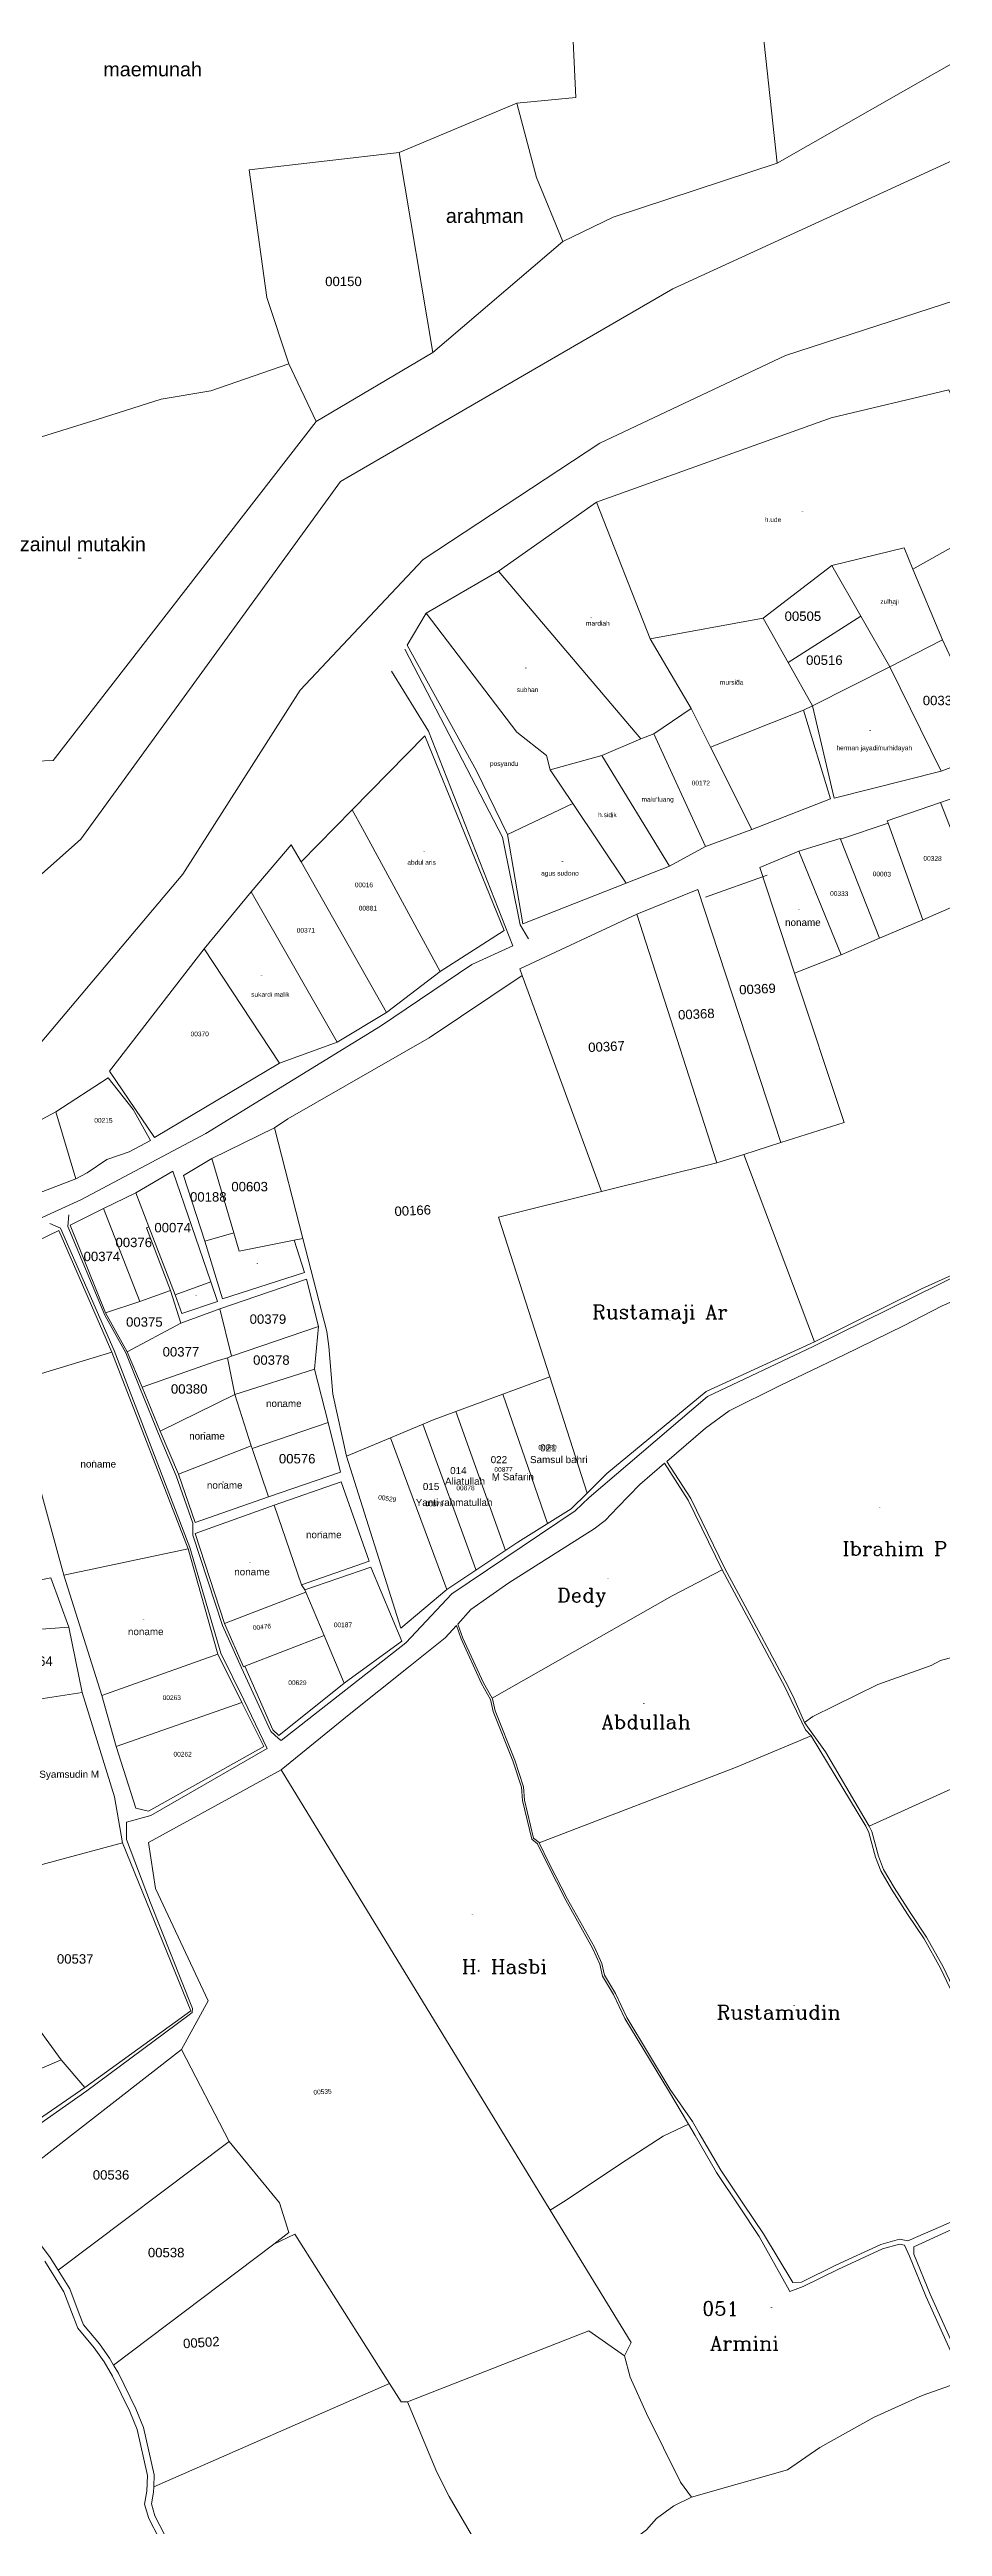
# Model space of a CAD drawing. Header units: metres. Extents: x 338938 to 356758, y 527808 to 538923.
# Drawn here: x 355181 to 355371, y 534463 to 534989 of the extents above; entities that cross this region are included whole.
import ezdxf
from ezdxf.enums import TextEntityAlignment as Align

# ---------------------------------------------------------------- set-up
doc = ezdxf.new("R2010")
doc.units = ezdxf.units.M
doc.header["$MEASUREMENT"] = 0
for name, color, linetype in [('020100', 7, 'Continuous'), ('030100', 160, 'Continuous'), ('040100', 20, 'Continuous'), ('080201', 7, 'Continuous'), ('Bidang sudah ada Hak', 200, 'Continuous'), ('tn_lai', 7, 'Continuous')]:
    doc.layers.add(name, color=color, linetype=linetype)
doc.styles.add('romanc', font='romanc.shx')
doc.styles.add('ROMANS', font='arial.ttf')
doc.styles.get("Standard").update_dxf_attribs({"font": 'arial.ttf'})

msp = doc.modelspace()

# ---------------------------------------------------------------- linework, layer by layer
at = {"layer": '020100', "lineweight": 9}
for points, elevation in [([(355396.42, 534999.51), (355335.6, 534964.79)], 54.45), ([(355156.18, 534899.13), (355167.29, 534901.99), (355167.5, 534903.06), (355191.04, 534910.35), (355204.65, 534914.63), (355215.18, 534916.4), (355231.76, 534922.14)], 56.23), ([(355297.15, 534892.77), (355347.04, 534910.67), (355372.11, 534916.63), (355384.16, 534889.63), (355380.43, 534887.52)], 49.32), ([(355297.15, 534892.77), (355276.37, 534878.12)], 49.59), ([(355308.62, 534863.71), (355297.15, 534892.77)], 49.59), ([(355347.22, 534879.27), (355362.56, 534883.05), (355364.46, 534878.49)], 49.32), ([(355276.37, 534878.12), (355260.96, 534869.14)], 49.59), ([(355306.62, 534842.5), (355276.37, 534878.12)], 45.47), ([(355278.29, 534822.12), (355271.65, 534835.71), (355256.93, 534862.41), (355260.96, 534869.14)], 53.19), ([(355287.33, 534835.89), (355286.53, 534838.9), (355280.28, 534843.87), (355260.96, 534869.14)], 34.2), ([(355332.64, 534868.12), (355308.62, 534863.71)], 33.01), ([(355317.32, 534848.95), (355308.62, 534863.71)], 49.59), ([(355341.18, 534848.54), (355346.9, 534829.72), (355330.23, 534823.21)], 33.01), ([(355341.18, 534848.54), (355346.9, 534829.72), (355330.23, 534823.21)], 33.01), ([(355245.26, 534827.39), (355260.7, 534843.11), (355277.53, 534801.79), (355263.94, 534793.03)], 53.19), ([(355298.34, 534838.95), (355287.33, 534835.89)], 48.82), ([(355306.62, 534842.5), (355298.34, 534838.95)], 45.33), ([(355312.7, 534815.39), (355298.34, 534838.95)], 48.82), ([(355306.62, 534842.5), (355309.36, 534843.52)], 45.33), ([(355292.12, 534828.75), (355287.33, 534835.89)], 53.19), ([(355278.29, 534822.12), (355292.12, 534828.75)], 40.1), ([(355303.49, 534811.79), (355292.12, 534828.75)], 53.19), ([(355278.29, 534822.12), (355281.49, 534803.19), (355303.49, 534811.79)], 53.19), ([(355278.29, 534822.12), (355281.49, 534803.19), (355303.49, 534811.79)], 53.19), ([(355312.7, 534815.39), (355320.39, 534819.62)], 45.33), ([(355312.7, 534815.39), (355320.39, 534819.62)], 45.33), ([(355340.18, 534818.64), (355331.88, 534815.16)], -0.38), ([(355303.49, 534811.79), (355312.7, 534815.39)], 48.82), ([(355213.77, 534797.88), (355223.8, 534809.94)], 53.19), ([(355339.31, 534792.7), (355349.18, 534796.61)], -0.57), ([(355242.08, 534778.02), (355229.78, 534773.58)], 53.19), ([(355158.81, 534750.7), (355182.21, 534763.25)], 51.04), ([(355328.48, 534754.2), (355343.52, 534714.35)], -0.75), ([(355186.49, 534749.03), (355164.49, 534740.56)], 51.04), ([(355343.52, 534714.35), (355366.24, 534725.63), (355374.9, 534729.52), (355395.1, 534743.84), (355416.37, 534753.25)], -0.54), ([(355213.95, 534735.75), (355217.66, 534723.53), (355235.11, 534729.07), (355232.93, 534735.95)], -0.23), ([(355232.93, 534735.95), (355234.77, 534736.32)], -0.23), ([(355207.59, 534724.33), (355209.06, 534720.37), (355216.58, 534722.92), (355215.19, 534727.08)], 0.72), ([(355194.15, 534712.2), (355210.37, 534670.37)], 0.51), ([(355343.52, 534714.35), (355320.49, 534703.81), (355299.4, 534686.37), (355295.19, 534682.21)], -0.59), ([(355237.26, 534708.56), (355240.17, 534697.2)], 0.72), ([(355287.23, 534706.96), (355295.19, 534682.21)], -0.23), ([(355220.29, 534703.18), (355223.8, 534692.25)], 0.72), ([(355277.26, 534703.26), (355286.8, 534675.75)], -0.23), ([(355271.54, 534665.96), (355260.29, 534696.85)], -0.23), ([(355277.81, 534670.03), (355267.29, 534699.55)], -0.23), ([(355183.91, 534664.8), (355175.97, 534694.07)], 0.35), ([(355204.43, 534695.42), (355208.34, 534686.26)], 0.72), ([(355223.8, 534692.25), (355208.34, 534686.26)], -0.21), ([(355223.99, 534691.7), (355223.8, 534692.25)], 0.48), ([(355227.48, 534681.46), (355211.85, 534676.01), (355208.34, 534686.26)], 0.62), ([(355234.49, 534662.77), (355248.82, 534667.75), (355242.89, 534684.59), (355228.64, 534679.68)], 0.62), ([(355295.19, 534682.21), (355291.81, 534678.87), (355280.45, 534671.8), (355265.36, 534661.73)], -0.59), ([(355228.64, 534679.68), (355211.84, 534673.67), (355218.12, 534654.49)], 0.56), ([(355228.64, 534679.68), (355234.49, 534662.77)], 0.56), ([(355210.37, 534670.37), (355183.91, 534664.8)], 0.5), ([(355210.37, 534670.37), (355216.71, 534648.04)], 0.5), ([(355183.91, 534664.8), (355192.02, 534639.25)], 0.35), ([(355164.5, 534659.77), (355164.09, 534660.82), (355181.15, 534664.25), (355185.04, 534653.75)], 0.3), ([(355235.19, 534661.7), (355234.49, 534662.77)], 0.16), ([(355196.38, 534607.95), (355194.7, 534617.67), (355187.84, 534639.85)], 0.32), ([(355156.73, 534550.34), (355167.04, 534544.47), (355170.16, 534544.52), (355174.45, 534546.28), (355188.44, 534555.91)], 0.29)]:
    msp.add_lwpolyline(points, dxfattribs=dict(at, elevation=elevation))
for points in [[(355255.21, 534967.05), (355280.25, 534977.53)], [(355262.42, 534924.53), (355290.03, 534948.16)], [(355237.62, 534909.91), (355181.69, 534837.89), (355170.32, 534837.47), (355166.62, 534849.38), (355156.18, 534899.13)], [(355343.07, 534849.49), (355341.18, 534848.54)], [(355343.07, 534849.49), (355347.74, 534829.88), (355370.47, 534835.58)], [(355343.07, 534849.49), (355347.74, 534829.88), (355370.47, 534835.58)], [(355341.18, 534848.54), (355321.45, 534840.71)], [(355341.43, 534633.46), (355339.18, 534638.52), (355337.89, 534641.25), (355331.72, 534652.8), (355324.47, 534666.2), (355317.21, 534681.06), (355312.16, 534688.92), (355320.39, 534696.01), (355325.39, 534699.73), (355336.25, 534705.08), (355349.82, 534711.59), (355362.43, 534717.74), (355370.67, 534722), (355374.41, 534723.67), (355393.79, 534686.61), (355403.38, 534658.97)], [(355275.01, 534638.67), (355273.13, 534641.95), (355268.79, 534651.42), (355267.69, 534654.41), (355270.47, 534657.52), (355278.53, 534663.17), (355296.69, 534674.62), (355298.99, 534676.4), (355301.73, 534679.22), (355306.36, 534684.07), (355311.62, 534688.56), (355316.64, 534680.74), (355323.89, 534665.9)], [(355323.89, 534665.9), (355313.25, 534660.4), (355275.01, 534638.67)], [(355342.8, 534630.67), (355341.63, 534631.92), (355340.82, 534633.57), (355338.59, 534638.24), (355337.31, 534640.96), (355331.15, 534652.49), (355323.89, 534665.9)], [(355230.16, 534623.41), (355244.59, 534635.22), (355257.21, 534645.22), (355265.02, 534651.49), (355267.39, 534654.09), (355268.38, 534651.26), (355272.73, 534641.75), (355274.68, 534638.37), (355275.22, 534635.84), (355279.42, 534625.34), (355281.25, 534619.72), (355281.46, 534616.93), (355283.42, 534608.68), (355284.63, 534607.72), (355286.69, 534603.5), (355290.64, 534595.71), (355296.36, 534585.57), (355297.9, 534582.12), (355298.48, 534579.62), (355300.83, 534575.73), (355303.24, 534570.62), (355312.48, 534555.27), (355316.74, 534548.17)], [(355275.01, 534638.67), (355275.09, 534638.53), (355275.64, 534635.97), (355279.84, 534625.49), (355281.69, 534619.81), (355281.9, 534617), (355283.82, 534608.93), (355284.99, 534608), (355285.02, 534607.95)], [(355285.02, 534607.95), (355326.73, 534623.95), (355342.8, 534630.67)], [(355372.38, 534577), (355370.33, 534581.3), (355366.81, 534587.54), (355363.33, 534592.76), (355359.91, 534598.09), (355357.64, 534601.95), (355356.51, 534604.88), (355355.09, 534610.1), (355354.43, 534611.49), (355342.8, 534630.67)], [(355285.02, 534607.95), (355287.08, 534603.69), (355291.03, 534595.92), (355296.76, 534585.77), (355298.32, 534582.26), (355298.89, 534579.79), (355301.22, 534575.94), (355303.63, 534570.83), (355312.86, 534555.49), (355317.59, 534548.75), (355319.02, 534546.22), (355323.58, 534538.39), (355328.41, 534531.18), (355332.65, 534524.82), (355338.9, 534514.51), (355340.74, 534514.58), (355348.06, 534518.18), (355357.64, 534522.62), (355361.59, 534523.74), (355363.36, 534523.37), (355393.23, 534536.34)], [(355374.17, 534576.39), (355372.9, 534577.41), (355370.91, 534581.6), (355367.37, 534587.88), (355363.87, 534593.12), (355360.47, 534598.43), (355358.23, 534602.23), (355357.13, 534605.09), (355355.7, 534610.32), (355355.17, 534611.44)], [(355316.74, 534548.17), (355311.34, 534545.59), (355302.28, 534539.76), (355290.7, 534532.03), (355287.36, 534529.87)], [(355375.04, 534493.53), (355372.81, 534499.25), (355367.18, 534511.61), (355363.7, 534520.1), (355362.64, 534522.47), (355361.63, 534522.68), (355358, 534521.65), (355348.51, 534517.26), (355341.14, 534513.63), (355338.31, 534512.62), (355337.79, 534513.53), (355331.78, 534524.29), (355327.56, 534530.61), (355322.71, 534537.85), (355318.13, 534545.71), (355316.74, 534548.17)], [(355376.01, 534493.87), (355373.75, 534499.64), (355368.12, 534512.02), (355364.64, 534520.5), (355364.68, 534522.11), (355393.7, 534535.42), (355401.93, 534528.06)], [(355204.2, 534460.13), (355201.99, 534464.4), (355201.12, 534467.4), (355201.61, 534470.15), (355201.73, 534473.52), (355199.51, 534483.26), (355197.97, 534487.13), (355194.29, 534494.58), (355192.49, 534497.68), (355190.4, 534500.6), (355186.9, 534504.78), (355185.92, 534507.34), (355183.96, 534512.53), (355179.88, 534519.06)], [(355257.03, 534489.19), (355255.64, 534489.18), (355253.16, 534493.08)], [(355205.43, 534460.81), (355203.3, 534464.92), (355202.56, 534467.47), (355203.01, 534470), (355203.05, 534471.07)]]:
    msp.add_lwpolyline(points, dxfattribs=at)
at = {"layer": '030100', "lineweight": 9}
for points in [[(355777.69, 535152.85), (355777.53, 535151.09), (355763.3, 535069.29), (355752.17, 535059.6), (355727.02, 535044.65), (355653.64, 535033.9), (355554.54, 535018.11), (355478.65, 534993.75), (355372.85, 534965.33), (355313.41, 534938.06), (355242.75, 534897.16), (355187.57, 534821.13), (355145.7, 534783.95), (355080.24, 534741.12), (355024.97, 534737.24), (354984.93, 534736.94), (354906.83, 534746.55), (354850.87, 534748.02), (354796.38, 534720.67), (354760.23, 534674.86)], [(355796.52, 535150.85), (355793.56, 535125.09), (355786.6, 535072.41), (355774, 535050.35), (355756.86, 535042.32), (355719.05, 535026.82), (355661.5, 535014.82), (355592.89, 534994.3), (355550.52, 534986.72), (355446.18, 534959.25), (355337.37, 534923.89), (355297.87, 534905.28), (355260.32, 534880.56), (355234.19, 534852.8), (355209.23, 534813.7), (355173.59, 534771.47), (355138.49, 534746.32), (355111.35, 534732.49), (355059.83, 534723.04), (355015.13, 534718.69), (354936.2, 534717.39), (354870.33, 534717.86), (354830.95, 534708.12), (354808.35, 534689.95)]]:
    msp.add_lwpolyline(points, dxfattribs=at)
at = {"layer": '040100', "lineweight": 9}
for points in [[(355256.42, 534861.56), (355277.2, 534821.58), (355280.92, 534802.94), (355282.7, 534799.97)], [(355256.42, 534861.56), (355277.2, 534821.58), (355280.92, 534802.94), (355282.7, 534799.97)], [(355279.43, 534798.48), (355261.44, 534844.09), (355253.57, 534856.82)], [(355279.43, 534798.48), (355270.68, 534794.51), (355251.24, 534781.41), (355214.13, 534758.63), (355187.55, 534744.5), (355135.93, 534721.01), (355108.41, 534708.34), (355063.12, 534688.79), (355041.8, 534676.98), (355018.37, 534658.12)], [(355227.16, 534627.96), (355222.24, 534638.33), (355217.31, 534648.24), (355210.76, 534670.66), (355194.67, 534712.54), (355183.26, 534738.48), (355180.99, 534739.51)], [(355185.02, 534741.34), (355184.79, 534738.89), (355192.63, 534720.01), (355197.11, 534712.04), (355200.07, 534704.59), (355204.39, 534693.94), (355207.82, 534685.88), (355211.35, 534675.81), (355211.38, 534673.31), (355217.69, 534654.09), (355221.7, 534645.1), (355227.95, 534631.57), (355229.58, 534630.07), (355230.17, 534629.69)], [(355375.59, 534729.32), (355343.24, 534713.37), (355320.81, 534702.76), (355295.65, 534681.3), (355292.68, 534678.43), (355266.43, 534660.85), (355256.68, 534650.44), (355230.17, 534629.69)], [(355375.59, 534729.32), (355343.24, 534713.37), (355320.81, 534702.76), (355295.65, 534681.3), (355292.68, 534678.43), (355266.43, 534660.85), (355256.68, 534650.44), (355230.17, 534629.69)], [(355227.16, 534627.96), (355202.46, 534613.75), (355197.24, 534612.3), (355197.24, 534608.6), (355202.36, 534595.18), (355211.3, 534572.7), (355211.23, 534571.86), (355210.31, 534571.14), (355188.84, 534555.22), (355174.01, 534544.81), (355170.35, 534543.59), (355166.21, 534543.7), (355156.19, 534549.96)]]:
    msp.add_lwpolyline(points, dxfattribs=at)
at = {"layer": 'Bidang sudah ada Hak', "lineweight": 9}
for points in [[(355311.65, 535059.6), (355312.5, 535048.64), (355312.85, 535038.94), (355314.47, 535034), (355315.17, 535019.46), (355314.48, 535005.32), (355325.64, 535002.12), (355331.64, 535001.44), (355335.6, 534964.79)], [(355280.25, 534977.53), (355292.79, 534978.7), (355291.59, 535004.24), (355289.09, 535005.24), (355270.11, 535003.39), (355251.84, 535002.16), (355251.34, 535021.27)], [(355280.25, 534977.53), (355284.46, 534961.75), (355290.03, 534948.16)], [(355255.21, 534967.05), (355223.36, 534963.37), (355227.09, 534936.22), (355231.76, 534922.14)], [(355262.42, 534924.53), (355255.21, 534967.05)], [(355290.03, 534948.16), (355300.73, 534953.28), (355335.6, 534964.79)], [(355231.76, 534922.14), (355237.62, 534909.91), (355262.42, 534924.53)], [(355380.43, 534887.52), (355364.46, 534878.49)], [(355347.22, 534879.27), (355332.64, 534868.12)], [(355353.39, 534868.52), (355347.22, 534879.27)], [(355364.46, 534878.49), (355370.72, 534863.48)], [(355332.64, 534868.12), (355337.91, 534858.71)], [(355353.39, 534868.52), (355337.91, 534858.71)], [(355359.57, 534857.77), (355353.39, 534868.52)], [(355370.72, 534863.48), (355359.57, 534857.77)], [(355373.53, 534857.53), (355370.72, 534863.48)], [(355337.91, 534858.71), (355343.07, 534849.49)], [(355343.07, 534849.49), (355359.57, 534857.77)], [(355359.57, 534857.77), (355370.47, 534835.58)], [(355370.47, 534835.58), (355381.87, 534839.92)], [(355403.38, 534658.97), (355377.94, 534648.73), (355370.29, 534646.68), (355368.31, 534645.59), (355356.96, 534641.57), (355343.14, 534634.73), (355341.43, 534633.46)], [(355341.43, 534633.46), (355345.85, 534627.29), (355353.99, 534613.35), (355355.17, 534611.44)], [(355355.17, 534611.44), (355397.52, 534630.69), (355411.81, 534636.64)], [(355208.97, 534564.03), (355214.63, 534574.32), (355203.42, 534598.24), (355201.93, 534607.98), (355230.16, 534623.41)], [(355287.36, 534529.87), (355230.16, 534623.41)], [(355182.76, 534517.1), (355181.04, 534519.85), (355176.28, 534526.21), (355171.51, 534531.77), (355169.8, 534534.11), (355175.88, 534538.81), (355179.39, 534540.98), (355180.14, 534541.54), (355208.97, 534564.03)], [(355219.09, 534544.47), (355208.97, 534564.03)], [(355182.76, 534517.1), (355219.09, 534544.47)], [(355228.56, 534522.69), (355231.8, 534525.14), (355229.77, 534531.44), (355219.09, 534544.47)], [(355303.14, 534498.94), (355304.56, 534501.76), (355287.36, 534529.87)], [(355194.53, 534496.96), (355228.56, 534522.69)], [(355253.16, 534493.08), (355233.05, 534524.8), (355228.56, 534522.69)], [(355182.76, 534517.1), (355185.22, 534513.16), (355187.23, 534507.84), (355188.13, 534505.5), (355191.51, 534501.46), (355193.67, 534498.44), (355194.53, 534496.96)], [(355303.14, 534498.94), (355295.56, 534504.24), (355257.03, 534489.19)], [(355203.05, 534471.07), (355203.14, 534473.66), (355200.86, 534483.68), (355199.25, 534487.7), (355195.53, 534495.24), (355194.53, 534496.96)], [(355303.14, 534498.94), (355304.31, 534494.4), (355307.78, 534486.67), (355315.05, 534472.11), (355317.39, 534468.92)], [(355253.16, 534493.08), (355203.05, 534471.07)], [(355375.04, 534493.53), (355366.39, 534490.51), (355356.18, 534485.91), (355344.66, 534479.49), (355337.81, 534474.69), (355317.39, 534468.92)], [(355257.03, 534489.19), (355263.22, 534474.24), (355265.86, 534469.05), (355276.58, 534450.73), (355280.2, 534441.94), (355282.37, 534437.22), (355284.46, 534435.04), (355289.43, 534428.46), (355291.62, 534421.92), (355292.61, 534419.67), (355293.96, 534417.64), (355296.65, 534417.17), (355313.17, 534419.28), (355315.8, 534420.06), (355320.2, 534413.94), (355331.39, 534398.24)], [(355345.5, 534445.95), (355316.07, 534431.76), (355314.92, 534430.93), (355313.81, 534432.33), (355305.67, 534437.81), (355304.76, 534437.76), (355303.55, 534444.62), (355300.1, 534453.82), (355301.41, 534455.82), (355304.22, 534459.24), (355307.82, 534461.99), (355309.96, 534464.34), (355313.6, 534467.04), (355317.39, 534468.92)]]:
    msp.add_lwpolyline(points, dxfattribs=at)
for points, elevation in [([(355309.36, 534843.52), (355317.32, 534848.95)], 39.75), ([(355321.45, 534840.71), (355317.32, 534848.95)], 39.75), ([(355309.36, 534843.52), (355320.39, 534819.62)], 39.75), ([(355330.23, 534823.21), (355321.45, 534840.71)], 39.75), ([(355370.31, 534828.95), (355359.01, 534825.05), (355359.2, 534824.54)], -0.38), ([(355381.73, 534832.89), (355370.31, 534828.95)], -0.38), ([(355370.31, 534828.95), (355378.13, 534809.02)], -0.38), ([(355245.26, 534827.39), (355234.39, 534816.32)], 53.19), ([(355263.94, 534793.03), (355247.43, 534823.4), (355245.26, 534827.39)], 53.19), ([(355320.39, 534819.62), (355330.23, 534823.21)], 39.75), ([(355320.39, 534819.62), (355330.23, 534823.21)], 39.75), ([(355359.2, 534824.54), (355349.05, 534821.13)], -0.38), ([(355366.57, 534804.02), (355359.2, 534824.54)], -0.38), ([(355234.39, 534816.32), (355232.3, 534819.99), (355223.8, 534809.94)], 53.19), ([(355340.18, 534818.64), (355348.98, 534821.32), (355349.05, 534821.13)], -0.38), ([(355340.18, 534818.64), (355349.18, 534796.61)], -0.38), ([(355349.05, 534821.13), (355357.36, 534800.11)], -0.38), ([(355234.39, 534816.32), (355252.55, 534784.34)], 53.19), ([(355333.5, 534813.52), (355320.33, 534808.85)], -0.23), ([(355331.88, 534815.16), (355339.31, 534792.7)], -0.23), ([(355223.8, 534809.94), (355242.08, 534778.02)], 53.19), ([(355318.71, 534810.49), (355305.78, 534805.21)], -0.23), ([(355336.34, 534756.68), (355318.71, 534810.49)], -0.23), ([(355378.13, 534809.02), (355366.57, 534804.02)], -0.38), ([(355305.78, 534805.21), (355280.87, 534793.59), (355281.37, 534792.22)], -0.23), ([(355322.77, 534752.4), (355305.78, 534805.21)], -0.23), ([(355357.36, 534800.11), (355366.57, 534804.02)], -0.38), ([(355213.77, 534797.88), (355193.62, 534771.87), (355203.23, 534757.76), (355229.78, 534773.58)], 52.87), ([(355229.78, 534773.58), (355213.77, 534797.88)], 52.87), ([(355357.36, 534800.11), (355349.18, 534796.61)], -0.38), ([(355281.37, 534792.22), (355261.61, 534778.92), (355231.56, 534761.74), (355228.72, 534759.83)], -0.23), ([(355252.55, 534784.34), (355263.94, 534793.03)], 53.19), ([(355298.28, 534746.32), (355281.37, 534792.22)], -0.23), ([(355339.31, 534792.7), (355349.81, 534760.93), (355336.34, 534756.68)], -0.23), ([(355242.08, 534778.02), (355252.55, 534784.34)], 53.19), ([(355182.21, 534763.25), (355193.37, 534770.43), (355198.69, 534763.72), (355202.34, 534757.13), (355197.82, 534754.75), (355193.11, 534753.1), (355188.9, 534750.3), (355186.49, 534749.03)], 51.04), ([(355182.21, 534763.25), (355186.49, 534749.03)], 51.04), ([(355228.72, 534759.83), (355215.43, 534753.35)], -0.23), ([(355234.77, 534736.32), (355228.72, 534759.83)], -0.23), ([(355322.77, 534752.4), (355328.48, 534754.2)], -0.23), ([(355336.34, 534756.68), (355328.48, 534754.2)], -0.23), ([(355199.28, 534746), (355207.15, 534750.63), (355215.19, 534727.08)], 0.72), ([(355215.43, 534753.35), (355209.37, 534749.73), (355213.95, 534735.75)], -0.23), ([(355220.1, 534737.52), (355215.43, 534753.35)], -0.23), ([(355298.28, 534746.32), (355322.77, 534752.4)], -0.23), ([(355199.28, 534746), (355192.36, 534742.68)], 0.72), ([(355202.04, 534738.8), (355199.28, 534746)], 0.72), ([(355298.28, 534746.32), (355276.33, 534740.86), (355287.23, 534706.96)], -0.23), ([(355192.36, 534742.68), (355185.31, 534739.14), (355192.78, 534720.5)], 0.72), ([(355200.07, 534722.95), (355192.36, 534742.68)], 0.72), ([(355206.62, 534725.29), (355201.51, 534738.61), (355202.04, 534738.8)], 0.72), ([(355207.59, 534724.33), (355202.04, 534738.8)], 0.72), ([(355194.15, 534712.2), (355182.85, 534738), (355164.36, 534729.08)], 0.51), ([(355213.95, 534735.75), (355220.1, 534737.52)], -0.23), ([(355220.1, 534737.52), (355221.25, 534733.63), (355232.93, 534735.95)], -0.23), ([(355234.77, 534736.32), (355239.86, 534716.56), (355240.27, 534713.39), (355241.11, 534703.22), (355244.04, 534690.09)], -0.23), ([(355192.78, 534720.5), (355200.07, 534722.95)], 0.72), ([(355206.62, 534725.29), (355200.07, 534722.95)], 0.72), ([(355208.84, 534718.32), (355206.62, 534725.29)], 0.72), ([(355215.19, 534727.08), (355207.59, 534724.33)], 0.72), ([(355238.06, 534717.59), (355235.55, 534727.68), (355217.1, 534721.37)], 0.72), ([(355192.78, 534720.5), (355197.38, 534712.26)], 0.72), ([(355208.84, 534718.32), (355197.38, 534712.26)], 0.72), ([(355217.1, 534721.37), (355208.84, 534718.32)], 0.72), ([(355217.1, 534721.37), (355219.6, 534711.29)], 0.72), ([(355238.06, 534717.59), (355219.6, 534711.29)], 0.72), ([(355237.26, 534708.56), (355238.06, 534717.59)], 0.72), ([(355172.18, 534705.49), (355194.15, 534712.2)], 0.51), ([(355197.38, 534712.26), (355200.6, 534704.71)], 0.72), ([(355200.6, 534704.71), (355216.36, 534710.23), (355218.72, 534711)], 0.72), ([(355219.6, 534711.29), (355218.72, 534711)], 0.72), ([(355220.29, 534703.18), (355218.72, 534711)], 0.72), ([(355220.29, 534703.18), (355237.26, 534708.56)], 0.72), ([(355253.37, 534693.97), (355262.65, 534697.83), (355287.23, 534706.96)], -0.23), ([(355200.6, 534704.71), (355204.43, 534695.42)], 0.72), ([(355204.43, 534695.42), (355220.29, 534703.18)], 0.72), ([(355240.17, 534697.2), (355223.99, 534691.7)], 0.48), ([(355227.48, 534681.46), (355242.74, 534686.65), (355240.17, 534697.2)], 0.48), ([(355223.99, 534691.7), (355227.48, 534681.46)], 0.48), ([(355244.04, 534690.09), (355253.37, 534693.97)], -0.23), ([(355253.37, 534693.97), (355265.36, 534661.73)], -0.23), ([(355244.04, 534690.09), (355255.6, 534653.52), (355265.36, 534661.73)], -0.23), ([(355243.54, 534641.84), (355255.8, 534650.74), (355249.24, 534666.49), (355235.19, 534661.7)], 0.16), ([(355235.4, 534661.21), (355218.12, 534654.49)], 0.16), ([(355235.19, 534661.7), (355235.4, 534661.21)], 0.16), ([(355235.4, 534661.21), (355239.27, 534652)], 0.16), ([(355218.12, 534654.49), (355222.13, 534645.32), (355222.4, 534645.43)], 0.16), ([(355185.04, 534653.75), (355167.35, 534652.48)], 0.3), ([(355187.84, 534639.85), (355185.04, 534653.75)], 0.3), ([(355239.27, 534652), (355222.4, 534645.43)], 0.16), ([(355243.54, 534641.84), (355239.27, 534652)], 0.16), ([(355216.71, 534648.04), (355192.02, 534639.25)], 0.31), ([(355221.76, 534637.72), (355216.71, 534648.04)], 0.31), ([(355222.4, 534645.43), (355228.37, 534631.92), (355229.63, 534630.76), (355243.54, 534641.84)], 0.16), ([(355187.84, 534639.85), (355170.26, 534637.19)], 0.3), ([(355192.02, 534639.25), (355195.06, 534628.39)], 0.31), ([(355221.76, 534637.72), (355195.06, 534628.39)], 0.31), ([(355195.06, 534628.39), (355199.27, 534615.28), (355201.92, 534614.63), (355226.46, 534628.37), (355221.76, 534637.72)], 0.31), ([(355178.26, 534603.06), (355196.38, 534607.95)], 0.07), ([(355188.44, 534555.91), (355210.95, 534572.22), (355196.38, 534607.95)], 0.32), ([(355183.4, 534561.83), (355176.1, 534571.89)], 0.07), ([(355156.73, 534550.34), (355183.4, 534561.83)], 0.07), ([(355183.4, 534561.83), (355188.44, 534555.91)], 0.07)]:
    msp.add_lwpolyline(points, dxfattribs=dict(at, elevation=elevation))

# ---------------------------------------------------------------- texts
at = {"layer": '080201', "color": 6, "lineweight": 9}
for s, p in [('-', (355273.34, 534951.2)), ('00150', (355243.39, 534938.66)), ('-', (355187.32, 534880.07)), ('00505', (355341.06, 534867.53)), ('00516', (355345.62, 534858.19)), ('00330', (355370.43, 534849.62)), ('00188', (355214.66, 534744.16, -0.23)), ('00603', (355223.44, 534746.34, -0.23)), ('00074', (355207.08, 534737.63, 0.72)), ('00374', (355192.03, 534731.51, 0.72)), ('00376', (355198.81, 534734.48, 0.72)), ('00375', (355201.06, 534717.58, 0.72)), ('00379', (355227.33, 534718.19, 0.72)), ('00377', (355208.83, 534711.24, 0.72)), ('00378', (355228.06, 534709.49, 0.72)), ('00380', (355210.59, 534703.35, 0.72)), ('00576', (355233.55, 534688.53)), ('00264', (355177.69, 534645.52, 0.3)), ('00537', (355186.36, 534582.26)), ('00536', (355193.98, 534536.37)), ('00538', (355205.7, 534519.87))]:
    msp.add_text(s, height=2, dxfattribs=at).set_placement(p, align=Align.CENTER)
at = {"layer": '080201', "lineweight": 9}
for s, p in [('-', (355340.98, 534890.33)), ('-', (355360.03, 534870.49)), ('-', (355296.07, 534867.79)), ('-', (355282.16, 534857.14)), ('-', (355327.15, 534854.5)), ('-', (355355.39, 534843.91)), ('00172', (355319.36, 534832.59)), ('-', (355309.94, 534829.54)), ('-', (355300.45, 534825.46)), ('-', (355260.54, 534818.23)), ('-', (355289.97, 534816.05)), ('00016', (355247.74, 534810.94, 53.19)), ('00371', (355235.39, 534801.3, 53.19)), ('-', (355340.22, 534805.75)), ('-', (355225.94, 534791.87)), ('00370', (355212.83, 534779.28, 52.87)), ('00215', (355192.36, 534760.92, 51.04)), ('-', (355225.08, 534730.57)), ('-', (355212.05, 534723.75)), ('-', (355312.76, 534718.43)), ('-', (355230.33, 534700.19)), ('-', (355213.85, 534694.77)), ('-', (355190.36, 534688.65)), ('-', (355217.8, 534684.18)), ('-', (355275.68, 534684.48)), ('-', (355357.38, 534678.85)), ('-', (355238.7, 534673.75)), ('-', (355223.47, 534667.16)), ('-', (355299.63, 534663.77)), ('-', (355200.9, 534654.91)), ('00187', (355243.28, 534653.74, 0.16)), ('00263', (355206.89, 534638.27, 0.31)), ('00629', (355233.6, 534641.44, 0.16)), ('-', (355307.26, 534637.11)), ('00262', (355209.2, 534626.25, 0.31)), ('-', (355183.41, 534621.57)), ('-', (355270.83, 534592.37)), ('-', (355339.23, 534572.96)), ('-', (355334.36, 534508.8))]:
    msp.add_text(s, height=1, dxfattribs=at).set_placement(p, align=Align.CENTER)
for s, rotation, p in [('00328', 358.7009, (355368.62, 534816.56, -0.38)), ('00003', 358.7009, (355357.83, 534813.25, -0.38)), ('00333', 358.7009, (355348.78, 534809.1, -0.38)), ('00529', 350.67, (355252.62, 534680.6)), ('00476', 6.12, (355226.12, 534653.3, 0.16)), ('00535', 3.6083, (355238.98, 534554.54))]:
    msp.add_text(s, height=1, rotation=rotation, dxfattribs=at).set_placement(p, align=Align.CENTER)
at = {"layer": '080201', "style": 'ROMANS'}
for s, p in [('00881', (355248.57, 534806)), ('00880', (355286.78, 534691.45)), ('00877', (355277.42, 534686.75)), ('00878', (355269.33, 534682.82)), ('00879', (355262.72, 534679.4))]:
    msp.add_text(s, height=1, dxfattribs=at).set_placement(p, align=Align.CENTER)
at = {"layer": '080201', "color": 6, "lineweight": 9}
for s, rotation, p in [('00369', 2.6883, (355331.45, 534788.33, -0.23)), ('00368', 2.6883, (355318.45, 534783, -0.23)), ('00367', 2.6883, (355299.35, 534776.09, -0.23)), ('00166', 2.6883, (355258.16, 534741.26, -0.23)), ('00502', 3.6083, (355213.23, 534500.77))]:
    msp.add_text(s, height=2, rotation=rotation, dxfattribs=at).set_placement(p, align=Align.CENTER)
at = {"layer": 'tn_lai', "lineweight": 9}
for s, height, p in [('maemunah', 3, (355192.34, 534983.23)), ('arahman', 3, (355265.16, 534952.1)), ('h.ude', 1, (355332.96, 534888.55)), ('zainul mutakin', 3, (355174.59, 534882.34)), ('zulhaji', 1, (355357.51, 534871.16)), ('mardiah', 1, (355294.95, 534866.52)), ('mursida', 1, (355323.43, 534853.96)), ('subhan', 1, (355280.24, 534852.41)), ('herman jayadi/nurhidayah', 1, (355348.2, 534840.05)), ('posyandu', 1, (355274.53, 534836.73)), ('malu luang', 1, (355306.77, 534829.11)), ('h.sidik', 1, (355297.52, 534825.84)), ('abdul aris', 1, (355256.97, 534815.72)), ('agus sudono', 1, (355285.42, 534813.42)), ('noname', 1.5, (355337.27, 534802.73, -56.79)), ('sukardi malik', 1, (355223.77, 534787.67)), ('noname', 1.5, (355226.92, 534700.52, -56.79)), ('noname', 1.5, (355210.59, 534693.61, -56.79)), ('021', 1.5, (355285.2, 534691.09, -0.23)), ('noname', 1.5, (355187.48, 534687.66, -56.79)), ('014', 1.5, (355266.07, 534686.26, -0.23)), ('022', 1.5, (355274.69, 534688.58)), ('M Safarin', 1.5, (355274.91, 534684.94, -0.23)), ('Samsul bahri', 1.5, (355283.05, 534688.6, -0.23)), ('noname', 1.5, (355214.36, 534683.16, -56.79)), ('Yanti rahmatullah', 1.5, (355258.75, 534679.5, -0.23)), ('015', 1.5, (355260.27, 534682.87, -0.23)), ('Aliatullah', 1.5, (355264.98, 534684, -0.47)), ('noname', 1.5, (355235.42, 534672.64, -56.79)), ('noname', 1.5, (355220.17, 534664.76, -56.79)), ('noname', 1.5, (355197.57, 534652.05, -56.79)), ('Syamsudin M', 1.5, (355178.74, 534621.74, -56.79))]:
    msp.add_text(s, height=height, dxfattribs=at).set_placement(p)
at = {"layer": 'tn_lai', "lineweight": 9, "style": 'romanc'}
for s, p in [('Rustamaji Ar', (355310.66, 534719.25)), ('Ibrahim P', (355360.62, 534668.95)), ('Dedy', (355294.05, 534659.04)), ('Abdullah', (355307.74, 534632.11)), ('H. Hasbi', (355277.61, 534580.13)), ('Rustamudin', (355335.92, 534570.45)), ('051', (355323.52, 534507.47)), ('Armini', (355328.65, 534500.12))]:
    msp.add_text(s, height=3, dxfattribs=at).set_placement(p, align=Align.CENTER)

doc.saveas('drawing.dxf')
